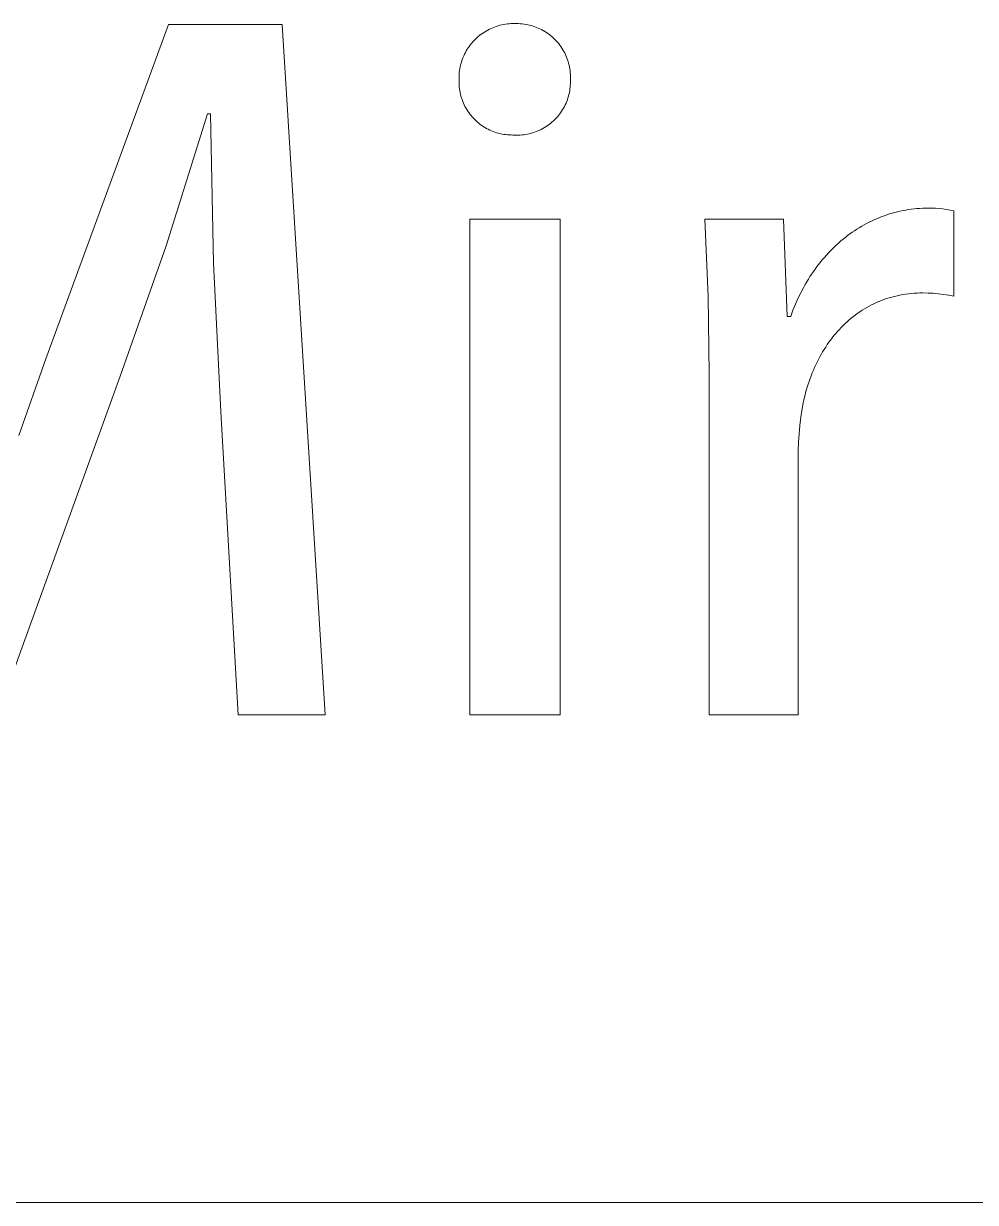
# Model space of a CAD drawing. Header units: millimetres. Extents: x -1656 to 3995, y -637 to 3312.
# Drawn here: x 2843.2 to 2895.8, y -636.5 to -571.4 of the extents above; entities that cross this region are included whole.
import ezdxf

# ---------------------------------------------------------------- set-up
doc = ezdxf.new("R2010")
doc.units = ezdxf.units.MM
doc.header["$MEASUREMENT"] = 0
doc.layers.add('Domyślny', color=7, linetype='Continuous', true_color=0x000000)

msp = doc.modelspace()

# ---------------------------------------------------------------- linework, layer by layer
at = {"layer": 'Domyślny', "color": 18, "lineweight": 15, "true_color": 0x000000}
for p, q in [((2844.434, -589.907), (2851.228, -571.447)), ((2851.228, -571.447), (2857.494, -571.447)), ((2857.494, -571.447), (2859.884, -609.572)), ((2868.854, -571.75), (2868.946, -571.702)), ((2868.946, -571.702), (2869.04, -571.657)), ((2869.04, -571.657), (2869.136, -571.616)), ((2869.136, -571.616), (2869.233, -571.578)), ((2869.233, -571.578), (2869.332, -571.543)), ((2869.332, -571.543), (2869.431, -571.512)), ((2869.431, -571.512), (2869.532, -571.485)), ((2869.532, -571.485), (2869.633, -571.46)), ((2869.633, -571.46), (2869.735, -571.44)), ((2869.735, -571.44), (2869.838, -571.422)), ((2869.838, -571.422), (2869.941, -571.409)), ((2869.941, -571.409), (2870.045, -571.399)), ((2870.045, -571.399), (2870.149, -571.393)), ((2870.149, -571.393), (2870.254, -571.39)), ((2870.254, -571.39), (2870.358, -571.391)), ((2870.358, -571.391), (2870.46, -571.389)), ((2870.46, -571.389), (2870.562, -571.39)), ((2870.562, -571.39), (2870.664, -571.395)), ((2870.664, -571.395), (2870.766, -571.404)), ((2870.766, -571.404), (2870.868, -571.416)), ((2870.868, -571.416), (2870.969, -571.432)), ((2870.969, -571.432), (2871.069, -571.451)), ((2871.069, -571.451), (2871.169, -571.473)), ((2871.169, -571.473), (2871.267, -571.499)), ((2871.267, -571.499), (2871.365, -571.529)), ((2871.365, -571.529), (2871.462, -571.562)), ((2871.462, -571.562), (2871.558, -571.598)), ((2871.558, -571.598), (2871.652, -571.637)), ((2871.652, -571.637), (2871.745, -571.679)), ((2871.745, -571.679), (2871.836, -571.725)), ((2871.836, -571.725), (2871.926, -571.774)), ((2868.039, -572.392), (2868.109, -572.315)), ((2868.109, -572.315), (2868.183, -572.242)), ((2868.183, -572.242), (2868.259, -572.17)), ((2868.259, -572.17), (2868.337, -572.101)), ((2868.337, -572.101), (2868.418, -572.036)), ((2868.418, -572.036), (2868.501, -571.972)), ((2868.501, -571.972), (2868.586, -571.912)), ((2868.586, -571.912), (2868.674, -571.855)), ((2868.674, -571.855), (2868.763, -571.801)), ((2868.763, -571.801), (2868.854, -571.75)), ((2871.926, -571.774), (2872.014, -571.826)), ((2872.014, -571.826), (2872.1, -571.881)), ((2872.1, -571.881), (2872.185, -571.939)), ((2872.185, -571.939), (2872.267, -571.999)), ((2872.267, -571.999), (2872.347, -572.063)), ((2872.347, -572.063), (2872.425, -572.129)), ((2872.425, -572.129), (2872.5, -572.198)), ((2872.5, -572.198), (2872.573, -572.27)), ((2872.573, -572.27), (2872.644, -572.343)), ((2872.644, -572.343), (2872.712, -572.42)), ((2867.575, -573.082), (2867.622, -572.989)), ((2867.622, -572.989), (2867.672, -572.898)), ((2867.672, -572.898), (2867.726, -572.808)), ((2867.726, -572.808), (2867.783, -572.721)), ((2867.783, -572.721), (2867.842, -572.635)), ((2867.842, -572.635), (2867.905, -572.552)), ((2867.905, -572.552), (2867.97, -572.471)), ((2867.97, -572.471), (2868.039, -572.392)), ((2872.712, -572.42), (2872.777, -572.498)), ((2872.777, -572.498), (2872.84, -572.579)), ((2872.84, -572.579), (2872.899, -572.662)), ((2872.899, -572.662), (2872.956, -572.747)), ((2872.956, -572.747), (2873.01, -572.834)), ((2873.01, -572.834), (2873.061, -572.923)), ((2873.061, -572.923), (2873.109, -573.013)), ((2873.109, -573.013), (2873.153, -573.105)), ((2867.337, -573.77), (2867.361, -573.669)), ((2867.361, -573.669), (2867.388, -573.568)), ((2867.388, -573.568), (2867.418, -573.468)), ((2867.418, -573.468), (2867.452, -573.37)), ((2867.452, -573.37), (2867.49, -573.272)), ((2867.49, -573.272), (2867.531, -573.176)), ((2867.531, -573.176), (2867.575, -573.082)), ((2873.153, -573.105), (2873.195, -573.198)), ((2873.195, -573.198), (2873.233, -573.293)), ((2873.233, -573.293), (2873.268, -573.389)), ((2873.268, -573.389), (2873.299, -573.486)), ((2873.299, -573.486), (2873.327, -573.585)), ((2873.327, -573.585), (2873.352, -573.684)), ((2867.27, -574.391), (2867.272, -574.287)), ((2867.272, -574.287), (2867.278, -574.183)), ((2867.278, -574.183), (2867.288, -574.079)), ((2867.288, -574.079), (2867.3, -573.976)), ((2867.3, -573.976), (2867.317, -573.873)), ((2867.317, -573.873), (2867.337, -573.77)), ((2873.352, -573.684), (2873.373, -573.784)), ((2873.373, -573.784), (2873.391, -573.884)), ((2873.391, -573.884), (2873.406, -573.985)), ((2873.406, -573.985), (2873.417, -574.087)), ((2873.417, -574.087), (2873.424, -574.189)), ((2873.424, -574.189), (2873.428, -574.291)), ((2873.428, -574.291), (2873.428, -574.393)), ((2867.272, -574.495), (2867.27, -574.391)), ((2867.27, -574.597), (2867.272, -574.495)), ((2867.271, -574.698), (2867.27, -574.597)), ((2867.276, -574.799), (2867.271, -574.698)), ((2867.284, -574.9), (2867.276, -574.799)), ((2867.296, -575.001), (2867.284, -574.9)), ((2873.412, -574.901), (2873.4, -575.002)), ((2873.421, -574.8), (2873.412, -574.901)), ((2873.426, -574.698), (2873.421, -574.8)), ((2873.428, -574.393), (2873.425, -574.495)), ((2873.425, -574.495), (2873.427, -574.597)), ((2873.427, -574.597), (2873.426, -574.698)), ((2867.312, -575.101), (2867.296, -575.001)), ((2867.331, -575.201), (2867.312, -575.101)), ((2867.353, -575.3), (2867.331, -575.201)), ((2867.378, -575.398), (2867.353, -575.3)), ((2867.407, -575.495), (2867.378, -575.398)), ((2867.44, -575.591), (2867.407, -575.495)), ((2867.475, -575.686), (2867.44, -575.591)), ((2873.256, -575.593), (2873.221, -575.688)), ((2873.289, -575.496), (2873.256, -575.593)), ((2873.318, -575.399), (2873.289, -575.496)), ((2873.344, -575.301), (2873.318, -575.399)), ((2873.366, -575.202), (2873.344, -575.301)), ((2873.385, -575.102), (2873.366, -575.202)), ((2873.4, -575.002), (2873.385, -575.102)), ((2867.514, -575.779), (2867.475, -575.686)), ((2867.556, -575.871), (2867.514, -575.779)), ((2867.601, -575.962), (2867.556, -575.871)), ((2867.65, -576.051), (2867.601, -575.962)), ((2867.701, -576.138), (2867.65, -576.051)), ((2867.755, -576.224), (2867.701, -576.138)), ((2867.813, -576.308), (2867.755, -576.224)), ((2872.94, -576.227), (2872.883, -576.311)), ((2872.995, -576.141), (2872.94, -576.227)), ((2873.046, -576.054), (2872.995, -576.141)), ((2873.094, -575.965), (2873.046, -576.054)), ((2873.14, -575.874), (2873.094, -575.965)), ((2873.182, -575.781), (2873.14, -575.874)), ((2873.221, -575.688), (2873.182, -575.781)), ((2853.373, -576.377), (2851.09, -583.664)), ((2853.542, -576.377), (2853.373, -576.377)), ((2853.698, -584.614), (2853.542, -576.377)), ((2867.873, -576.389), (2867.813, -576.308)), ((2867.936, -576.469), (2867.873, -576.389)), ((2868.001, -576.546), (2867.936, -576.469)), ((2868.069, -576.621), (2868.001, -576.546)), ((2868.14, -576.693), (2868.069, -576.621)), ((2868.213, -576.763), (2868.14, -576.693)), ((2868.289, -576.831), (2868.213, -576.763)), ((2868.367, -576.896), (2868.289, -576.831)), ((2868.447, -576.958), (2868.367, -576.896)), ((2872.328, -576.9), (2872.248, -576.963)), ((2872.406, -576.835), (2872.328, -576.9)), ((2872.482, -576.768), (2872.406, -576.835)), ((2872.555, -576.697), (2872.482, -576.768)), ((2872.626, -576.625), (2872.555, -576.697)), ((2872.694, -576.55), (2872.626, -576.625)), ((2872.76, -576.472), (2872.694, -576.55)), ((2872.823, -576.393), (2872.76, -576.472)), ((2872.883, -576.311), (2872.823, -576.393)), ((2868.529, -577.017), (2868.447, -576.958)), ((2868.613, -577.074), (2868.529, -577.017)), ((2868.699, -577.127), (2868.613, -577.074)), ((2868.787, -577.178), (2868.699, -577.127)), ((2868.877, -577.225), (2868.787, -577.178)), ((2868.968, -577.27), (2868.877, -577.225)), ((2869.06, -577.311), (2868.968, -577.27)), ((2869.154, -577.349), (2869.06, -577.311)), ((2869.249, -577.383), (2869.154, -577.349)), ((2869.346, -577.415), (2869.249, -577.383)), ((2869.443, -577.443), (2869.346, -577.415)), ((2869.541, -577.468), (2869.443, -577.443)), ((2869.641, -577.489), (2869.541, -577.468)), ((2869.74, -577.507), (2869.641, -577.489)), ((2869.841, -577.521), (2869.74, -577.507)), ((2869.941, -577.532), (2869.841, -577.521)), ((2870.042, -577.54), (2869.941, -577.532)), ((2870.144, -577.543), (2870.042, -577.54)), ((2870.245, -577.544), (2870.144, -577.543)), ((2870.346, -577.55), (2870.245, -577.544)), ((2870.448, -577.553), (2870.346, -577.55)), ((2870.549, -577.552), (2870.448, -577.553)), ((2870.651, -577.548), (2870.549, -577.552)), ((2870.752, -577.54), (2870.651, -577.548)), ((2870.853, -577.529), (2870.752, -577.54)), ((2870.953, -577.515), (2870.853, -577.529)), ((2871.053, -577.496), (2870.953, -577.515)), ((2871.152, -577.475), (2871.053, -577.496)), ((2871.251, -577.45), (2871.152, -577.475)), ((2871.348, -577.422), (2871.251, -577.45)), ((2871.445, -577.39), (2871.348, -577.422)), ((2871.54, -577.355), (2871.445, -577.39)), ((2871.634, -577.317), (2871.54, -577.355)), ((2871.727, -577.276), (2871.634, -577.317)), ((2871.818, -577.231), (2871.727, -577.276)), ((2871.908, -577.183), (2871.818, -577.231)), ((2871.995, -577.133), (2871.908, -577.183)), ((2872.082, -577.079), (2871.995, -577.133)), ((2872.166, -577.022), (2872.082, -577.079)), ((2872.248, -576.963), (2872.166, -577.022)), ((2890.343, -582.169), (2890.485, -582.11)), ((2890.485, -582.11), (2890.627, -582.054)), ((2890.627, -582.054), (2890.771, -582.001)), ((2890.771, -582.001), (2890.916, -581.951)), ((2890.916, -581.951), (2891.061, -581.904)), ((2891.061, -581.904), (2891.208, -581.861)), ((2891.208, -581.861), (2891.355, -581.82)), ((2891.355, -581.82), (2891.503, -581.783)), ((2891.503, -581.783), (2891.653, -581.748)), ((2891.653, -581.748), (2891.803, -581.717)), ((2891.803, -581.717), (2891.953, -581.689)), ((2891.953, -581.689), (2892.105, -581.664)), ((2892.105, -581.664), (2892.257, -581.643)), ((2892.257, -581.643), (2892.41, -581.624)), ((2892.41, -581.624), (2892.564, -581.609)), ((2892.564, -581.609), (2892.718, -581.597)), ((2892.718, -581.597), (2892.873, -581.589)), ((2892.873, -581.589), (2893.028, -581.584)), ((2893.028, -581.584), (2893.184, -581.582)), ((2893.184, -581.582), (2893.39, -581.585)), ((2893.39, -581.585), (2893.595, -581.594)), ((2893.595, -581.594), (2893.8, -581.61)), ((2893.8, -581.61), (2894.005, -581.631)), ((2894.005, -581.631), (2894.209, -581.659)), ((2894.209, -581.659), (2894.412, -581.693)), ((2894.412, -581.693), (2894.614, -581.733)), ((2894.614, -581.733), (2894.614, -586.437)), ((2867.874, -582.192), (2872.861, -582.192)), ((2867.874, -609.572), (2867.874, -582.192)), ((2872.861, -582.192), (2872.861, -609.572)), ((2881.034, -586.464), (2880.858, -582.184)), ((2880.858, -582.184), (2885.205, -582.184)), ((2885.205, -582.184), (2885.393, -587.566)), ((2889.123, -582.831), (2889.254, -582.746)), ((2889.254, -582.746), (2889.386, -582.664)), ((2889.386, -582.664), (2889.519, -582.585)), ((2889.519, -582.585), (2889.653, -582.508)), ((2889.653, -582.508), (2889.789, -582.435)), ((2889.789, -582.435), (2889.926, -582.364)), ((2889.926, -582.364), (2890.064, -582.296)), ((2890.064, -582.296), (2890.203, -582.231)), ((2890.203, -582.231), (2890.343, -582.169)), ((2888.251, -583.502), (2888.371, -583.398)), ((2888.371, -583.398), (2888.493, -583.297)), ((2888.493, -583.297), (2888.616, -583.198)), ((2888.616, -583.198), (2888.74, -583.102)), ((2888.74, -583.102), (2888.867, -583.009)), ((2888.867, -583.009), (2888.994, -582.919)), ((2888.994, -582.919), (2889.123, -582.831)), ((2851.09, -583.664), (2848.556, -590.867)), ((2887.566, -584.18), (2887.676, -584.06)), ((2887.676, -584.06), (2887.787, -583.944)), ((2887.787, -583.944), (2887.901, -583.829)), ((2887.901, -583.829), (2888.016, -583.718)), ((2888.016, -583.718), (2888.133, -583.609)), ((2888.133, -583.609), (2888.251, -583.502)), ((2854.107, -592.843), (2853.698, -584.614)), ((2887.044, -584.813), (2887.144, -584.682)), ((2887.144, -584.682), (2887.247, -584.552)), ((2887.247, -584.552), (2887.351, -584.426)), ((2887.351, -584.426), (2887.458, -584.301)), ((2887.458, -584.301), (2887.566, -584.18)), ((2886.571, -585.506), (2886.662, -585.363)), ((2886.662, -585.363), (2886.754, -585.222)), ((2886.754, -585.222), (2886.849, -585.083)), ((2886.849, -585.083), (2886.945, -584.947)), ((2886.945, -584.947), (2887.044, -584.813)), ((2886.151, -586.256), (2886.313, -585.949)), ((2886.313, -585.949), (2886.397, -585.799)), ((2886.397, -585.799), (2886.483, -585.651)), ((2886.483, -585.651), (2886.571, -585.506)), ((2881.084, -590.747), (2881.034, -586.464)), ((2885.857, -586.894), (2885.999, -586.571)), ((2885.999, -586.571), (2886.151, -586.256)), ((2890.608, -586.685), (2890.468, -586.741)), ((2890.749, -586.632), (2890.608, -586.685)), ((2890.892, -586.583), (2890.749, -586.632)), ((2891.036, -586.537), (2890.892, -586.583)), ((2891.183, -586.495), (2891.036, -586.537)), ((2891.331, -586.456), (2891.183, -586.495)), ((2891.481, -586.421), (2891.331, -586.456)), ((2891.632, -586.389), (2891.481, -586.421)), ((2891.785, -586.361), (2891.632, -586.389)), ((2891.94, -586.337), (2891.785, -586.361)), ((2892.096, -586.316), (2891.94, -586.337)), ((2892.254, -586.299), (2892.096, -586.316)), ((2892.414, -586.285), (2892.254, -586.299)), ((2892.575, -586.276), (2892.414, -586.285)), ((2892.737, -586.27), (2892.575, -586.276)), ((2892.902, -586.268), (2892.737, -586.27)), ((2893.189, -586.274), (2892.902, -586.268)), ((2893.476, -586.288), (2893.189, -586.274)), ((2893.762, -586.312), (2893.476, -586.288)), ((2894.047, -586.345), (2893.762, -586.312)), ((2894.331, -586.387), (2894.047, -586.345)), ((2894.614, -586.437), (2894.331, -586.387)), ((2885.6, -587.566), (2885.723, -587.226)), ((2885.723, -587.226), (2885.857, -586.894)), ((2889.42, -587.305), (2889.298, -587.389)), ((2889.544, -587.223), (2889.42, -587.305)), ((2889.671, -587.145), (2889.544, -587.223)), ((2889.799, -587.07), (2889.671, -587.145)), ((2889.929, -586.998), (2889.799, -587.07)), ((2890.061, -586.929), (2889.929, -586.998)), ((2890.195, -586.863), (2890.061, -586.929)), ((2890.331, -586.8), (2890.195, -586.863)), ((2890.468, -586.741), (2890.331, -586.8)), ((2885.393, -587.566), (2885.6, -587.566)), ((2888.604, -587.958), (2888.496, -588.063)), ((2888.715, -587.856), (2888.604, -587.958)), ((2888.827, -587.757), (2888.715, -587.856)), ((2888.942, -587.661), (2888.827, -587.757)), ((2889.058, -587.567), (2888.942, -587.661)), ((2889.177, -587.477), (2889.058, -587.567)), ((2889.298, -587.389), (2889.177, -587.477)), ((2887.985, -588.627), (2887.89, -588.747)), ((2888.083, -588.508), (2887.985, -588.627)), ((2888.183, -588.393), (2888.083, -588.508)), ((2888.285, -588.28), (2888.183, -588.393)), ((2888.389, -588.17), (2888.285, -588.28)), ((2888.496, -588.063), (2888.389, -588.17)), ((2887.529, -589.255), (2887.444, -589.387)), ((2887.616, -589.124), (2887.529, -589.255)), ((2887.705, -588.996), (2887.616, -589.124)), ((2887.796, -588.87), (2887.705, -588.996)), ((2887.89, -588.747), (2887.796, -588.87)), ((2842.959, -594.136), (2844.434, -589.907)), ((2887.129, -589.942), (2887.056, -590.086)), ((2887.204, -589.8), (2887.129, -589.942)), ((2887.282, -589.66), (2887.204, -589.8)), ((2887.362, -589.523), (2887.282, -589.66)), ((2887.444, -589.387), (2887.362, -589.523)), ((2886.851, -590.532), (2886.788, -590.685)), ((2886.917, -590.381), (2886.851, -590.532)), ((2886.985, -590.233), (2886.917, -590.381)), ((2887.056, -590.086), (2886.985, -590.233)), ((2848.556, -590.867), (2841.838, -609.346)), ((2881.084, -609.564), (2881.084, -590.747)), ((2886.612, -591.155), (2886.558, -591.316)), ((2886.668, -590.996), (2886.612, -591.155)), ((2886.727, -590.84), (2886.668, -590.996)), ((2886.788, -590.685), (2886.727, -590.84)), ((2886.459, -591.643), (2886.369, -591.977)), ((2886.558, -591.316), (2886.459, -591.643)), ((2886.29, -592.318), (2886.221, -592.666)), ((2886.369, -591.977), (2886.29, -592.318)), ((2855.067, -609.572), (2854.107, -592.843)), ((2886.154, -593.126), (2886.099, -593.588)), ((2886.221, -592.666), (2886.154, -593.126)), ((2886.099, -593.588), (2886.058, -594.051)), ((2886.03, -594.516), (2886.014, -594.981)), ((2886.058, -594.051), (2886.03, -594.516)), ((2886.014, -594.981), (2886.014, -609.564)), ((2859.884, -609.572), (2855.067, -609.572)), ((2872.861, -609.572), (2867.874, -609.572)), ((2886.014, -609.564), (2881.084, -609.564)), ((3989.99, -636.506), (-1655.676, -636.506)), ((3989.99, -636.506), (1859.782, -636.506))]:
    msp.add_line(p, q, dxfattribs=at)

doc.saveas('drawing.dxf')
